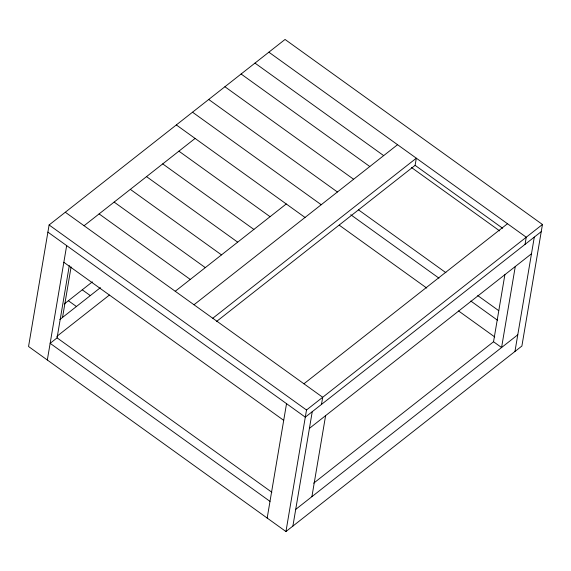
<?xml version="1.0" encoding="UTF-8"?>
<svg xmlns="http://www.w3.org/2000/svg" width="571" height="571" viewBox="0 0 571 571"><rect width="100%" height="100%" fill="white"/><g stroke="black" fill="none" stroke-linecap="round" stroke-linejoin="round"><path stroke-width="0.86" d="M49.106 224.974L28.55 346.511L285.95 531.544L521.894 346.026L542.45 224.489L285.05 39.456L49.106 224.974L306.506 410.007L285.95 531.544M47.322 360.001L66.664 245.616M269.997 501.374L50.141 343.321L57.079 337.868L69.312 265.551M62.546 317.426L71.097 266.893M267.178 518.054L286.528 403.661M292.887 526.091L312.237 411.698M321.487 404.425L322.694 397.273L65.301 212.241M311.902 496.677L325.606 415.645M216.452 321.552L415.117 165.347L416.33 158.196L212.769 318.247M313.657 483.187L493.537 341.751L504.885 274.665M515.285 266.507L501.581 347.532L493.537 341.751M525.049 244.367L526.255 237.222L268.862 52.189M514.956 351.486L534.299 237.093M84.065 225.731L195.104 138.432M64.216 304L92.381 281.86M59.848 319.546L100.425 287.641M56.843 336.376L109.382 295.064M175.233 291.267L286.264 203.961M193.997 304.757L397.559 144.706M303.929 383.783L507.491 223.725M306.506 410.007L542.45 224.489M541.244 231.633L305.292 417.151L47.9 232.126M309.411 428.378L531.48 253.774M295.707 509.403L517.776 334.799M415.117 165.347L502.666 228.279M411.463 167.496L499.696 230.927M254.98 63.103L383.676 155.619M241.105 74.016L369.801 166.525M224.91 86.742L353.606 179.258M208.715 99.475L337.418 191.992M358.41 209.793L445.915 272.702M477.741 295.578L498.711 310.653M350.744 214.732L438.978 278.156M470.804 301.031L497.562 320.267M192.527 112.209L321.223 204.725M339.245 225.174L426.758 288.084M458.577 310.959L494.736 336.954M176.332 124.942L305.028 217.458M178.909 151.165L270.069 216.695M162.714 163.891L253.881 229.428M146.526 176.625L237.686 242.161M130.331 189.358L221.491 254.887M114.143 202.091L205.303 267.621M99.104 213.911L190.264 279.44M63.845 262.296L283.701 420.342M82.26 289.818L90.304 295.6M68.384 300.731L76.428 306.513M57.079 337.868L271.875 492.273"/></g></svg>
